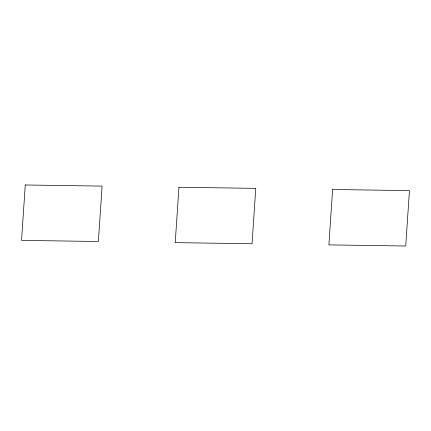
<?xml version="1.0" encoding="UTF-8"?>
<svg xmlns="http://www.w3.org/2000/svg" width="431" height="431" viewBox="0 0 431 431"><rect width="100%" height="100%" fill="white"/><g stroke="black" fill="none" stroke-linecap="round" stroke-linejoin="round"><path stroke-width="0.65" d="M25.273 184.985L21.55 240.379L98.387 241.505L102.109 186.111L25.273 184.985M178.94 187.243L175.223 242.631L252.06 243.757L255.777 188.369L178.94 187.243M332.613 189.495L328.891 244.889L405.727 246.015L409.45 190.621L332.613 189.495"/></g></svg>
